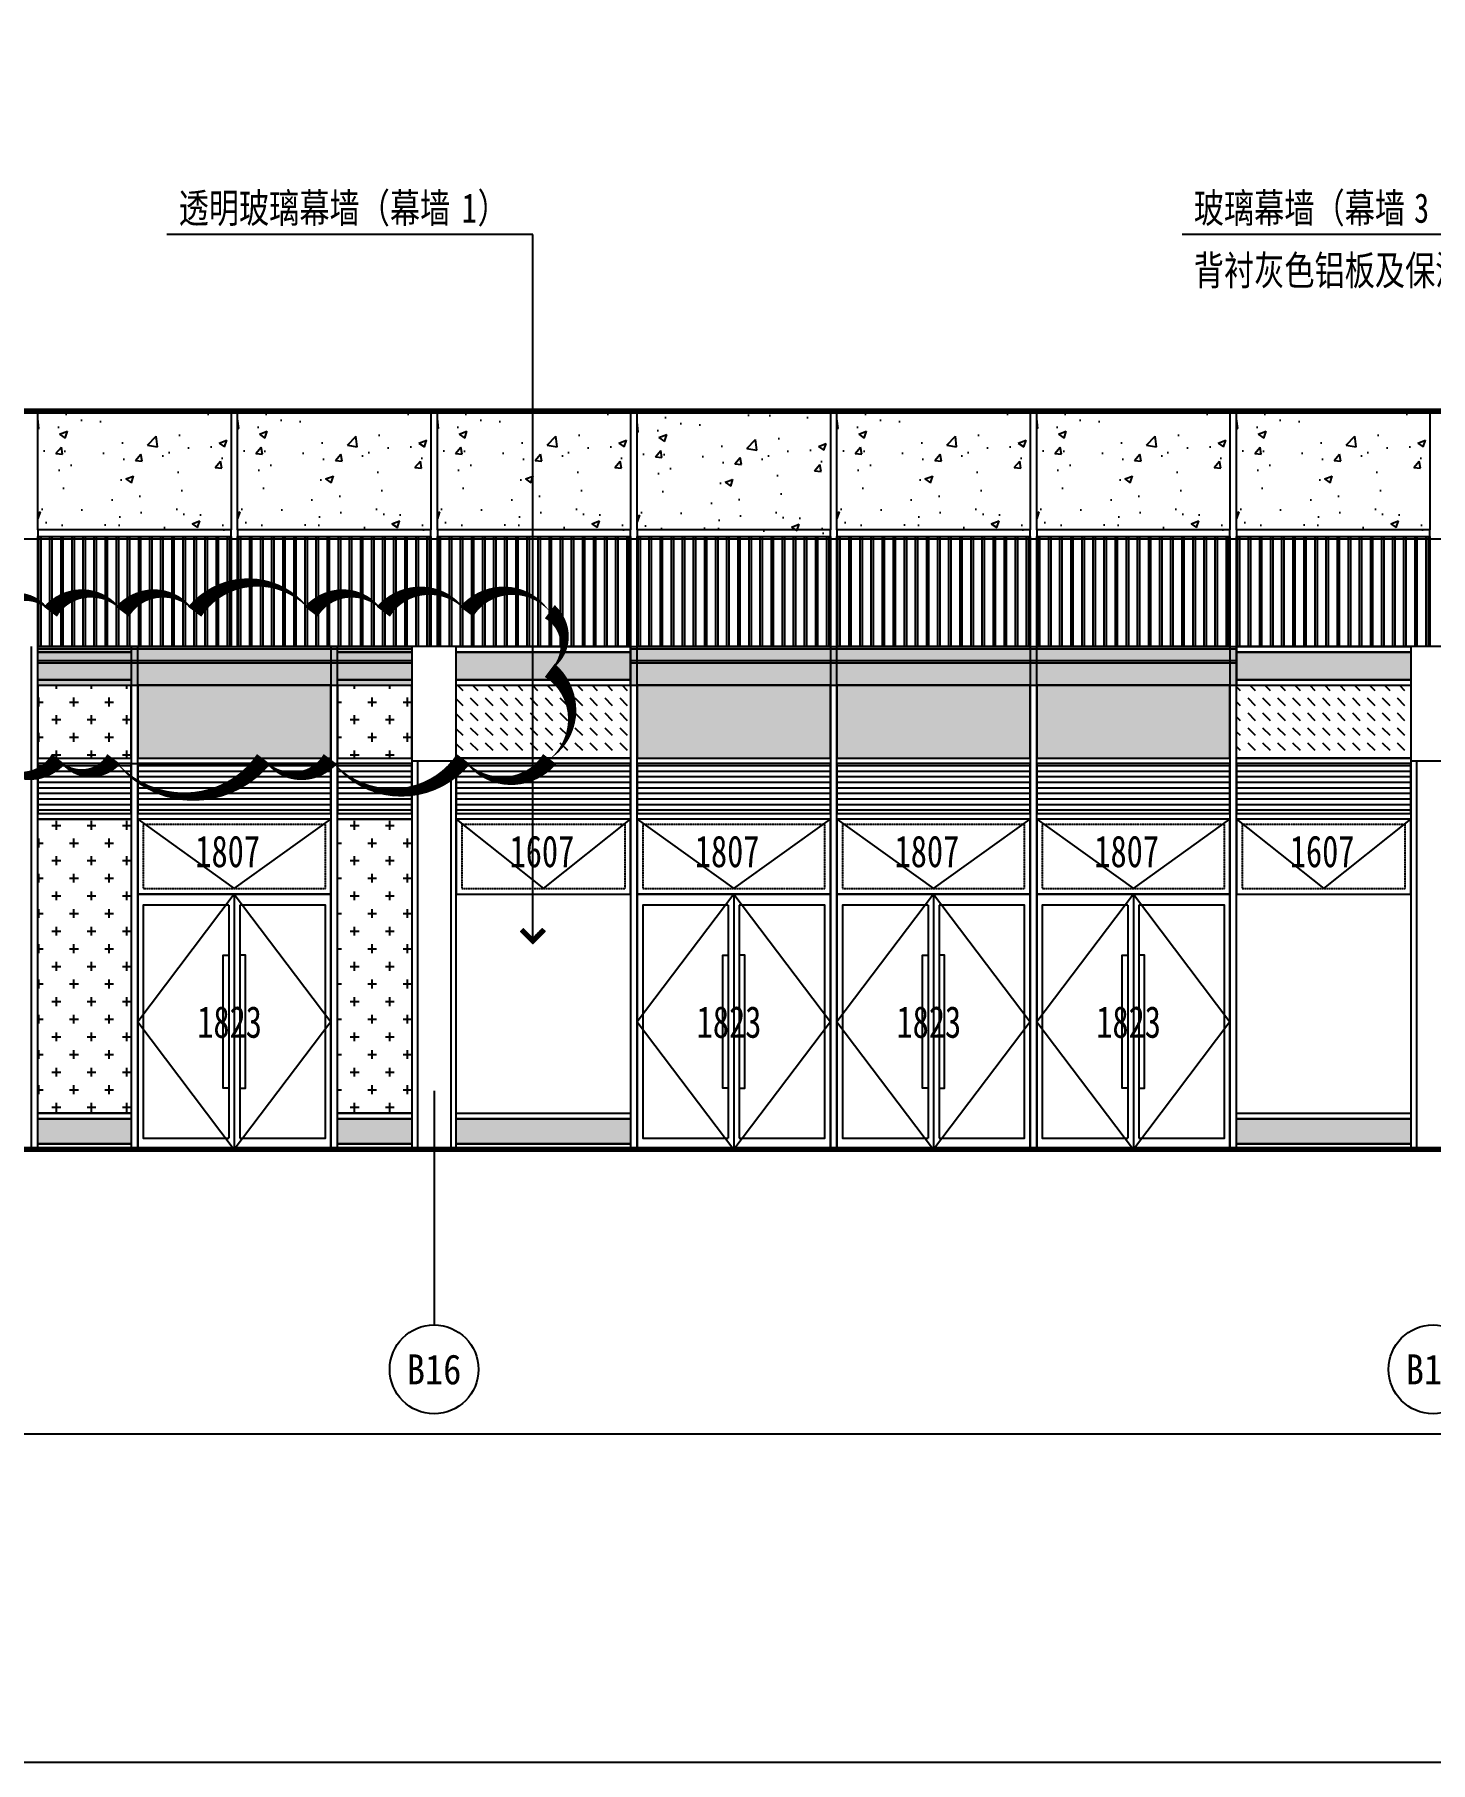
# Model space of a CAD drawing. Extents: x 72637 to 526294, y -245768 to 30884.
# Drawn here: x 381622 to 394198, y -110581 to -95015 of the extents above; entities that cross this region are included whole.
import ezdxf
from ezdxf.enums import TextEntityAlignment as Align

# ---------------------------------------------------------------- set-up
doc = ezdxf.new("R2010")
doc.units = 0
doc.header["$LTSCALE"] = 10
doc.header["$MEASUREMENT"] = 0
doc.linetypes.add('DASH', pattern=[0.35, 0.25, -0.1])
for name, color, linetype in [('$1$05-填充_天正', 26, 'Continuous'), ('01-标注_符号', 200, 'Continuous'), ('01-标注_轴线坐标', 132, 'Continuous'), ('02-TEXT_标注', 130, 'Continuous'), ('02-TEXT_轴号', 7, 'Continuous'), ('05-填充_156', 156, 'Continuous'), ('05-填充_168', 168, 'Continuous'), ('05-填充_18', 18, 'Continuous'), ('A-C_玻璃幕墙', 140, 'Continuous'), ('A-C_窗', 140, 'Continuous'), ('A-C_门', 150, 'Continuous'), ('AXIS_TEXT', 7, 'Continuous'), ('D-铝板', 181, 'Continuous'), ('E-立面轮廓', 241, 'Continuous')]:
    doc.layers.add(name, color=color, linetype=linetype)
doc.layers.add('04-不打印_辅助线', color=165, linetype='Continuous', plot=False)
doc.layers.add('DIM_MODI', color=6, linetype='Continuous', plot=False)
doc.styles.add('_TCH_AXIS', font='STXIHEI.TTF', dxfattribs={"width": 0.75})
doc.styles.add('_TCH_LABEL', font='', dxfattribs={"width": 0.75})
doc.styles.add('COMPLEX', font='COMPLEX')
doc.styles.add('logo-3', font='', dxfattribs={"width": 0.8})
doc.styles.get("Standard").update_dxf_attribs({"font": 'STXIHEI.TTF', "width": 0.75})
doc.styles.get('_TCH_LABEL').set_extended_font_data('SimSun')
doc.styles.get('logo-3').set_extended_font_data('SimSun')
doc.dimstyles.new('副本 ISO-1', dxfattribs={"dimtxt": 2.5, "dimasz": 1.5, "dimexe": 1.25, "dimexo": 0.625, "dimtad": 1, "dimdec": 0, "dimtxsty": 'logo-3', "dimblk": 'ARCHTICK', "dimcen": 2.5, "dimdle": 1, "dimadec": 0, "dimazin": 0, "dimtfac": 1, "dimtdec": 0, "dimtix": 1, "dimtmove": 0, "dimatfit": 3, "dimldrblk": 'AR', "dimfxl": 0, "dimarcsym": 0})

# ---------------------------------------------------------------- blocks, each defined once
blk = doc.blocks.new('jhkuyfuk')
blk.add_lwpolyline([(-200, 0), (200, 0), (200, 4530), (-200, 4530)], close=True)
for points in [[(-200, 3500), (200, 3500)], [(-150, 3500), (-150, 0)], [(150, 3500), (150, 0)]]:
    blk.add_lwpolyline(points)
blk = doc.blocks.new('*U285')
at = {"layer": 'A-C_玻璃幕墙', "rotation": 201.4591234524463}
blk.add_blockref('jhkuyfuk', (-829, 2108), dxfattribs=at)
blk = doc.blocks.new('*U286')
at = {"color": 0, "linetype": 'ByBlock', "lineweight": -2, "transparency": 16777216}
for p in [(-16752, -6585), (-25128, -9878)]:
    blk.add_blockref('*U285', p, dxfattribs=at)
blk = doc.blocks.new('*U291')
at = {"layer": 'A-C_玻璃幕墙'}
blk.add_lwpolyline([(-30, 2265), (-30, -2265), (30, -2265), (30, 2265)], dxfattribs=at)
blk = doc.blocks.new('*U292')
at = {"layer": 'A-C_玻璃幕墙', "color": 0, "linetype": 'ByBlock', "lineweight": -2, "transparency": 16777216}
for p in [(0, 0), (1800, 0), (3600, 0)]:
    blk.add_blockref('*U291', p, dxfattribs=at)
blk = doc.blocks.new('A$C2E0A5E3B')
blk.add_lwpolyline([(-5, 0), (1735, 0), (1735, 675), (-5, 675)], close=True)
for points in [[(-5, 675), (865, 50)], [(865, 50), (1735, 675)]]:
    blk.add_lwpolyline(points)
at = {"linetype": 'DASH'}
blk.add_lwpolyline([(45, 50), (1685, 50), (1685, 625), (45, 625)], close=True, dxfattribs=at)
at = {"layer": '04-不打印_辅助线', "width": 0.75}
blk.add_text('1807', height=285.4, dxfattribs=at).set_placement((514, 242))
blk = doc.blocks.new('*U293')
at = {"layer": 'A-C_窗'}
blk.add_blockref('A$C2E0A5E3B', (-865, -337.5), dxfattribs=at)
blk = doc.blocks.new('*U294')
at = {"layer": 'A-C_窗', "color": 0, "linetype": 'ByBlock', "lineweight": -2, "transparency": 16777216}
blk.add_blockref('*U293', (0, 0), dxfattribs=at)
blk = doc.blocks.new('A$C5BC7050D')
for points in [[(-1735, 0), (5, 0), (5, 2300), (-1735, 2300)], [(-915, 550), (-965, 550), (-965, 1750), (-915, 1750)], [(-815, 550), (-765, 550), (-765, 1750), (-815, 1750)]]:
    blk.add_lwpolyline(points, close=True)
for points in [[(-865, 2300), (-1735, 1150), (-865, 0)], [(-915, 2200), (-1685, 2200), (-1685, 100), (-915, 100)], [(-915, 2200), (-915, 100)], [(-865, 2300), (-865, 0)], [(-865, 2300), (5, 1150), (-865, 0)], [(-815, 2200), (-815, 100)], [(-815, 100), (-45, 100), (-45, 2200), (-815, 2200)]]:
    blk.add_lwpolyline(points)
at = {"layer": '04-不打印_辅助线', "style": '_TCH_AXIS', "width": 0.75}
blk.add_text('1823', height=285.4, dxfattribs=at).set_placement((-1199, 1005))
blk = doc.blocks.new('*U126')
at = {"layer": '05-填充_156'}
h = blk.add_hatch(dxfattribs=at)
h.set_pattern_fill('_USER', color=256, scale=50, pattern_type=0)
h.set_pattern_definition([(0, (940, 50), (0, 50), [])])
h.paths.add_polyline_path([(0, 50), (1740, 50), (1740, 500), (0, 500)])
at = {"layer": '05-填充_168'}
h = blk.add_hatch(color=256, dxfattribs=at)
h.dxf.hatch_style = 1
h.paths.add_polyline_path([(1740, 1205), (0, 1205), (0, 550), (1740, 550)])
for points in [[(0, 1555), (1740, 1555)], [(1740, 1205), (0, 1205)]]:
    blk.add_lwpolyline(points)
for points in [[(0, 550), (1740, 550), (1740, 1205), (0, 1205)], [(1740, 500), (0, 500), (0, 550), (1740, 550)], [(0, 50), (1740, 50), (1740, 500), (0, 500)], [(1740, 0), (0, 0), (0, 50), (1740, 50)]]:
    blk.add_lwpolyline(points, close=True)
blk = doc.blocks.new('*U287')
at = {"layer": 'A-C_玻璃幕墙'}
blk.add_blockref('*U126', (-870, -777), dxfattribs=at)
blk = doc.blocks.new('*U288')
at = {"layer": 'A-C_玻璃幕墙', "color": 0, "linetype": 'ByBlock', "lineweight": -2, "transparency": 16777216}
blk.add_blockref('*U287', (0, 0), dxfattribs=at)
blk = doc.blocks.new('*U264')
at = {"layer": '05-填充_18'}
h = blk.add_hatch(color=256, dxfattribs=at)
h.dxf.hatch_style = 1
h.paths.add_polyline_path([(0, 350), (3370, 350), (3370, 0), (0, 0)])
blk.add_lwpolyline([(0, 350), (3370, 350), (3370, 0), (0, 0)], close=True)
for points in [[(3370, 325), (0, 325)], [(0, 225), (3370, 225)], [(3370, 200), (0, 200)]]:
    blk.add_lwpolyline(points)
blk = doc.blocks.new('*U299')
at = {"layer": 'A-C_玻璃幕墙'}
blk.add_lwpolyline([(-30, 2265), (-30, -2265), (30, -2265), (30, 2265)], dxfattribs=at)
blk = doc.blocks.new('*U300')
at = {"layer": 'A-C_玻璃幕墙', "color": 0, "linetype": 'ByBlock', "lineweight": -2, "transparency": 16777216}
for p in [(0, 0), (1800, 0), (3600, 0), (5400, 0)]:
    blk.add_blockref('*U299', p, dxfattribs=at)
blk = doc.blocks.new('*U148')
at = {"layer": '05-填充_156'}
h = blk.add_hatch(dxfattribs=at)
h.set_pattern_fill('DASH', color=256, scale=100, angle=315)
h.set_pattern_definition([(315, (-155019.49, 99447.835), (134.70384, -3e-14), [95.25, -95.25])])
h.paths.add_polyline_path([(0, 655), (1570, 655), (1570, 0), (0, 0)])
blk.add_lwpolyline([(0, 655), (1570, 655), (1570, 0), (0, 0)], close=True)
blk = doc.blocks.new('*U297')
at = {"layer": 'A-C_玻璃幕墙'}
blk.add_blockref('*U148', (-785, -327), dxfattribs=at)
blk = doc.blocks.new('*U298')
at = {"layer": 'A-C_玻璃幕墙', "color": 0, "linetype": 'ByBlock', "lineweight": -2, "transparency": 16777216}
for p in [(0, 0), (7030, 0)]:
    blk.add_blockref('*U297', p, dxfattribs=at)
blk = doc.blocks.new('jtdyy')
at = {"layer": '05-填充_168'}
h = blk.add_hatch(color=256, dxfattribs=at)
h.dxf.hatch_style = 1
h.paths.add_polyline_path([(1570, 50), (0, 50), (0, 275), (1570, 275)])
for points in [[(1570, 275), (0, 275), (0, 325), (1570, 325)], [(1570, 50), (0, 50), (0, 275), (1570, 275)], [(1570, 0), (0, 0), (0, 50), (1570, 50)]]:
    blk.add_lwpolyline(points, close=True)
blk = doc.blocks.new('jhtdrjytd')
at = {"layer": '05-填充_156'}
h = blk.add_hatch(dxfattribs=at)
h.set_pattern_fill('_USER', color=256, scale=50, pattern_type=0)
h.set_pattern_definition([(0, (770, 50), (0, 50), [])])
h.paths.add_polyline_path([(0, 50), (1570, 50), (1570, 500), (0, 500)])
at = {"layer": '05-填充_168'}
h = blk.add_hatch(color=256, dxfattribs=at)
h.dxf.hatch_style = 1
h.paths.add_polyline_path([(1570, 1255), (0, 1255), (0, 1505), (1570, 1505)])
for points in [[(1570, 1505), (0, 1505), (0, 1555), (1570, 1555)], [(1570, 1255), (0, 1255), (0, 1505), (1570, 1505)], [(1570, 1205), (0, 1205), (0, 1255), (1570, 1255)], [(1570, 500), (0, 500), (0, 550), (1570, 550)], [(0, 50), (1570, 50), (1570, 500), (0, 500)], [(1570, 0), (0, 0), (0, 50), (1570, 50)]]:
    blk.add_lwpolyline(points, close=True)
blk = doc.blocks.new('*U295')
at = {"layer": 'A-C_玻璃幕墙'}
for name, p in [('jhtdrjytd', (-785, 710)), ('jtdyy', (-785, -2265))]:
    blk.add_blockref(name, p, dxfattribs=at)
blk = doc.blocks.new('*U296')
at = {"layer": 'A-C_玻璃幕墙', "color": 0, "linetype": 'ByBlock', "lineweight": -2, "transparency": 16777216}
for p in [(0, 0), (7030, 0)]:
    blk.add_blockref('*U295', p, dxfattribs=at)
blk = doc.blocks.new('*U281')
at = {"layer": 'A-C_玻璃幕墙'}
blk.add_lwpolyline([(-30, 2265), (-30, -2265), (30, -2265), (30, 2265)], dxfattribs=at)
blk = doc.blocks.new('*U282')
at = {"layer": 'A-C_玻璃幕墙', "color": 0, "linetype": 'ByBlock', "lineweight": -2, "transparency": 16777216}
for p in [(0, 0), (1800, 0)]:
    blk.add_blockref('*U281', p, dxfattribs=at)
blk = doc.blocks.new('*U327')
at = {"layer": '05-填充_156'}
h = blk.add_hatch(dxfattribs=at)
h.set_pattern_fill('_USER', color=256, scale=50, pattern_type=0)
h.set_pattern_definition([(0, (40, 50), (0, 50), [])])
h.paths.add_polyline_path([(0, 50), (840, 50), (840, 500), (0, 500)])
at = {"layer": '05-填充_168'}
h = blk.add_hatch(color=256, dxfattribs=at)
h.dxf.hatch_style = 1
h.paths.add_polyline_path([(840, 1255), (0, 1255), (0, 1505), (840, 1505)])
for points in [[(840, 1505), (0, 1505), (0, 1555), (840, 1555)], [(840, 1255), (0, 1255), (0, 1505), (840, 1505)], [(840, 1205), (0, 1205), (0, 1255), (840, 1255)], [(840, 500), (0, 500), (0, 550), (840, 550)], [(0, 50), (840, 50), (840, 500), (0, 500)], [(840, 0), (0, 0), (0, 50), (840, 50)]]:
    blk.add_lwpolyline(points, close=True)
blk = doc.blocks.new('*U192')
at = {"layer": '05-填充_156'}
h = blk.add_hatch(dxfattribs=at)
h.set_pattern_fill('_USER', color=256, scale=50, pattern_type=0)
h.set_pattern_definition([(0, (-130, 50), (0, 50), [])])
h.paths.add_polyline_path([(0, 50), (670, 50), (670, 500), (0, 500)])
at = {"layer": '05-填充_168'}
h = blk.add_hatch(color=256, dxfattribs=at)
h.dxf.hatch_style = 1
h.paths.add_polyline_path([(670, 1255), (0, 1255), (0, 1505), (670, 1505)])
for points in [[(670, 1505), (0, 1505), (0, 1555), (670, 1555)], [(670, 1255), (0, 1255), (0, 1505), (670, 1505)], [(670, 1205), (0, 1205), (0, 1255), (670, 1255)], [(670, 500), (0, 500), (0, 550), (670, 550)], [(0, 50), (670, 50), (670, 500), (0, 500)], [(670, 0), (0, 0), (0, 50), (670, 50)]]:
    blk.add_lwpolyline(points, close=True)
blk = doc.blocks.new('*U328')
at = {"layer": '05-填充_168'}
h = blk.add_hatch(color=256, dxfattribs=at)
h.dxf.hatch_style = 1
h.paths.add_polyline_path([(840, 50), (0, 50), (0, 275), (840, 275)])
for points in [[(840, 275), (0, 275), (0, 325), (840, 325)], [(840, 50), (0, 50), (0, 275), (840, 275)], [(840, 0), (0, 0), (0, 50), (840, 50)]]:
    blk.add_lwpolyline(points, close=True)
blk = doc.blocks.new('*U191')
at = {"layer": '05-填充_168'}
h = blk.add_hatch(color=256, dxfattribs=at)
h.dxf.hatch_style = 1
h.paths.add_polyline_path([(670, 50), (0, 50), (0, 275), (670, 275)])
for points in [[(670, 275), (0, 275), (0, 325), (670, 325)], [(670, 50), (0, 50), (0, 275), (670, 275)], [(670, 0), (0, 0), (0, 50), (670, 50)]]:
    blk.add_lwpolyline(points, close=True)
blk = doc.blocks.new('*U332')
at = {"layer": 'A-C_窗'}
blk.add_blockref('A$C2E0A5E3B', (-865, -337.5), dxfattribs=at)
blk = doc.blocks.new('*U331')
at = {"layer": 'A-C_窗', "color": 0, "linetype": 'ByBlock', "lineweight": -2, "transparency": 16777216}
blk.add_blockref('*U332', (0, 0), dxfattribs=at)
blk = doc.blocks.new('*U329')
at = {"layer": 'A-C_窗'}
blk.add_blockref('*U331', (0, 0), dxfattribs=at)
blk = doc.blocks.new('*U330')
at = {"layer": 'A-C_玻璃幕墙', "color": 0, "linetype": 'ByBlock', "lineweight": -2, "transparency": 16777216}
for p in [(0, 0), (1800, 0), (3600, 0)]:
    blk.add_blockref('*U329', p, dxfattribs=at)
blk = doc.blocks.new('*U334')
at = {"layer": '05-填充_156'}
h = blk.add_hatch(dxfattribs=at)
h.set_pattern_fill('CROSS', color=136, scale=100)
h.set_pattern_definition([(0, (-155749.49, 102647.84), (158.75, 158.75), [79.375, -238.125]), (90, (-155709.8, 102608.15), (-158.75, 158.75), [79.375, -238.125])])
h.paths.add_polyline_path([(0, 3200), (840, 3200), (840, 3855), (0, 3855)])
h.paths.add_polyline_path([(0, 2650), (840, 2650), (840, 0), (0, 0)])
for points in [[(0, 3200), (840, 3200), (840, 3855), (0, 3855)], [(0, 2650), (840, 2650), (840, 0), (0, 0)]]:
    blk.add_lwpolyline(points, close=True)
blk = doc.blocks.new('*U333')
at = {"layer": '05-填充_156'}
h = blk.add_hatch(dxfattribs=at)
h.set_pattern_fill('CROSS', color=136, scale=100)
h.set_pattern_definition([(0, (-155919.49, 102647.84), (158.75, 158.75), [79.375, -238.125]), (90, (-155879.8, 102608.15), (-158.75, 158.75), [79.375, -238.125])])
h.paths.add_polyline_path([(0, 3200), (670, 3200), (670, 3855), (0, 3855)])
h.paths.add_polyline_path([(0, 2650), (670, 2650), (670, 0), (0, 0)])
for points in [[(0, 3200), (670, 3200), (670, 3855), (0, 3855)], [(0, 2650), (670, 2650), (670, 0), (0, 0)]]:
    blk.add_lwpolyline(points, close=True)
blk = doc.blocks.new('djaslkdjlaskjd')
blk.add_lwpolyline([(-5, 0), (1565, 0), (1565, 675), (-5, 675)], close=True)
for points in [[(-5, 675), (780, 50)], [(780, 50), (1565, 675)]]:
    blk.add_lwpolyline(points)
at = {"linetype": 'DASH'}
blk.add_lwpolyline([(45, 50), (1515, 50), (1515, 625), (45, 625)], close=True, dxfattribs=at)
at = {"layer": '04-不打印_辅助线', "width": 0.75}
blk.add_text('1607', height=285.4, dxfattribs=at).set_placement((475, 242))
blk = doc.blocks.new('*U2215')
at = {"layer": 'A-C_窗'}
blk.add_blockref('djaslkdjlaskjd', (-780, -337.5), dxfattribs=at)
blk = doc.blocks.new('*U2216')
at = {"layer": 'DIM_MODI', "color": 0, "linetype": 'ByBlock', "lineweight": -2, "transparency": 16777216}
for p in [(0, 0), (7030, 0)]:
    blk.add_blockref('*U2215', p, dxfattribs=at)
blk = doc.blocks.new('_ArchTick')
at = {"color": 0, "linetype": 'ByBlock', "const_width": 0.4}
blk.add_lwpolyline([(-0.5, -0.5), (0.5, 0.5)], dxfattribs=at)
blk = doc.blocks.new('*X11')
at = {"color": 0}
for p, q in [((-1012.3116, 1692.7221), (-1012.3116, 1692.7226)), ((-1012.3115, 1692.7227), (-1012.2838, 1692.7227)), ((-1012.3111, 1692.7217), (-1012.2828, 1692.7217)), ((-1012.3106, 1692.7211), (-1012.3106, 1692.7236)), ((-1012.3105, 1692.7237), (-1012.2848, 1692.7237)), ((-1012.3101, 1692.7207), (-1012.2818, 1692.7207)), ((-1012.3096, 1692.7201), (-1012.3096, 1692.7246)), ((-1012.3095, 1692.7247), (-1012.2858, 1692.7247)), ((-1012.3091, 1692.7197), (-1012.2808, 1692.7197)), ((-1012.3086, 1692.7191), (-1012.3086, 1692.7256)), ((-1012.3085, 1692.7257), (-1012.2868, 1692.7257)), ((-1012.3081, 1692.7187), (-1012.2798, 1692.7187)), ((-1012.3076, 1692.7181), (-1012.3076, 1692.7266)), ((-1012.3075, 1692.7267), (-1012.2878, 1692.7267)), ((-1012.3071, 1692.7177), (-1012.2788, 1692.7177)), ((-1012.3066, 1692.7171), (-1012.3066, 1692.7276)), ((-1012.3065, 1692.7277), (-1012.2888, 1692.7277)), ((-1012.3061, 1692.7167), (-1012.2778, 1692.7167)), ((-1012.3056, 1692.7161), (-1012.3056, 1692.7286)), ((-1012.3055, 1692.7287), (-1012.2898, 1692.7287)), ((-1012.3051, 1692.7157), (-1012.2768, 1692.7157)), ((-1012.3046, 1692.7151), (-1012.3046, 1692.7296)), ((-1012.3045, 1692.7297), (-1012.2908, 1692.7297)), ((-1012.3041, 1692.7147), (-1012.2758, 1692.7147)), ((-1012.3036, 1692.7141), (-1012.3036, 1692.7306)), ((-1012.3035, 1692.7307), (-1012.2918, 1692.7307)), ((-1012.3031, 1692.7137), (-1012.2748, 1692.7137)), ((-1012.3026, 1692.7131), (-1012.3026, 1692.7316)), ((-1012.3025, 1692.7317), (-1012.2928, 1692.7317)), ((-1012.3021, 1692.7127), (-1012.2738, 1692.7127)), ((-1012.3016, 1692.7121), (-1012.3016, 1692.7326)), ((-1012.3015, 1692.7327), (-1012.2938, 1692.7327)), ((-1012.3011, 1692.7117), (-1012.2728, 1692.7117)), ((-1012.3006, 1692.7111), (-1012.3006, 1692.7336)), ((-1012.3005, 1692.7337), (-1012.2948, 1692.7337)), ((-1012.3001, 1692.7107), (-1012.2718, 1692.7107)), ((-1012.2996, 1692.7101), (-1012.2996, 1692.7346)), ((-1012.2995, 1692.7347), (-1012.2958, 1692.7347)), ((-1012.2991, 1692.7097), (-1012.2708, 1692.7097)), ((-1012.2986, 1692.7091), (-1012.2986, 1692.7356)), ((-1012.2985, 1692.7357), (-1012.2968, 1692.7357)), ((-1012.2981, 1692.7087), (-1012.2698, 1692.7087)), ((-1012.2976, 1692.7081), (-1012.2976, 1692.7364)), ((-1012.2971, 1692.7077), (-1012.2688, 1692.7077)), ((-1012.2966, 1692.7071), (-1012.2966, 1692.7354)), ((-1012.2961, 1692.7067), (-1012.2678, 1692.7067)), ((-1012.2956, 1692.7061), (-1012.2956, 1692.7344)), ((-1012.2951, 1692.7057), (-1012.2668, 1692.7057)), ((-1012.2946, 1692.7051), (-1012.2946, 1692.7334)), ((-1012.2941, 1692.7047), (-1012.2658, 1692.7047)), ((-1012.2936, 1692.7041), (-1012.2936, 1692.7324)), ((-1012.2931, 1692.7037), (-1012.2648, 1692.7037)), ((-1012.2926, 1692.7031), (-1012.2926, 1692.7314)), ((-1012.2921, 1692.7027), (-1012.2638, 1692.7027)), ((-1012.2916, 1692.7021), (-1012.2916, 1692.7304)), ((-1012.2911, 1692.7017), (-1012.2628, 1692.7017)), ((-1012.2906, 1692.7011), (-1012.2906, 1692.7294)), ((-1012.2896, 1692.7001), (-1012.2896, 1692.7284)), ((-1012.2886, 1692.6991), (-1012.2886, 1692.7274)), ((-1012.2876, 1692.6981), (-1012.2876, 1692.7264)), ((-1012.2866, 1692.6971), (-1012.2866, 1692.7254)), ((-1012.2856, 1692.6961), (-1012.2856, 1692.7244)), ((-1012.2846, 1692.6951), (-1012.2846, 1692.7234)), ((-1012.2836, 1692.6941), (-1012.2836, 1692.7224)), ((-1012.2826, 1692.6931), (-1012.2826, 1692.7214)), ((-1012.2816, 1692.6921), (-1012.2816, 1692.7204)), ((-1012.2806, 1692.6911), (-1012.2806, 1692.7194)), ((-1012.2796, 1692.6901), (-1012.2796, 1692.7184)), ((-1012.2786, 1692.6891), (-1012.2786, 1692.7174)), ((-1012.2776, 1692.6881), (-1012.2776, 1692.7164)), ((-1012.2766, 1692.6871), (-1012.2766, 1692.7154)), ((-1012.2756, 1692.6861), (-1012.2756, 1692.7144)), ((-1012.2746, 1692.6851), (-1012.2746, 1692.7134)), ((-1012.2736, 1692.6841), (-1012.2736, 1692.7124)), ((-1012.2726, 1692.6831), (-1012.2726, 1692.7114)), ((-1012.2716, 1692.6821), (-1012.2716, 1692.7104)), ((-1012.2706, 1692.6811), (-1012.2706, 1692.7094)), ((-1012.2696, 1692.6801), (-1012.2696, 1692.7084)), ((-1012.2686, 1692.6791), (-1012.2686, 1692.7074)), ((-1012.2676, 1692.6781), (-1012.2676, 1692.7064)), ((-1012.2666, 1692.6771), (-1012.2666, 1692.7054)), ((-1012.2656, 1692.6761), (-1012.2656, 1692.7044)), ((-1012.2646, 1692.6751), (-1012.2646, 1692.7034)), ((-1012.2636, 1692.6741), (-1012.2636, 1692.7024)), ((-1012.2626, 1692.6731), (-1012.2626, 1692.7014)), ((-1012.3116, 1692.6177), (-1012.2833, 1692.6177)), ((-1012.3116, 1692.6172), (-1012.3116, 1692.6177)), ((-1012.3111, 1692.6167), (-1012.2843, 1692.6167)), ((-1012.3106, 1692.6187), (-1012.2823, 1692.6187)), ((-1012.3106, 1692.6162), (-1012.3106, 1692.6187)), ((-1012.3101, 1692.6157), (-1012.2853, 1692.6157)), ((-1012.3096, 1692.6197), (-1012.2813, 1692.6197)), ((-1012.3096, 1692.6152), (-1012.3096, 1692.6197)), ((-1012.3091, 1692.6147), (-1012.2863, 1692.6147)), ((-1012.3086, 1692.6207), (-1012.2803, 1692.6207)), ((-1012.3086, 1692.6142), (-1012.3086, 1692.6207)), ((-1012.3081, 1692.6137), (-1012.2873, 1692.6137)), ((-1012.3076, 1692.6217), (-1012.2793, 1692.6217)), ((-1012.3076, 1692.6132), (-1012.3076, 1692.6217)), ((-1012.3071, 1692.6127), (-1012.2883, 1692.6127)), ((-1012.3066, 1692.6227), (-1012.2783, 1692.6227)), ((-1012.3066, 1692.6122), (-1012.3066, 1692.6227)), ((-1012.3061, 1692.6117), (-1012.2893, 1692.6117)), ((-1012.3056, 1692.6237), (-1012.2773, 1692.6237)), ((-1012.3056, 1692.6112), (-1012.3056, 1692.6237)), ((-1012.3051, 1692.6107), (-1012.2903, 1692.6107)), ((-1012.3046, 1692.6247), (-1012.2763, 1692.6247)), ((-1012.3046, 1692.6102), (-1012.3046, 1692.6247)), ((-1012.3041, 1692.6097), (-1012.2913, 1692.6097)), ((-1012.3036, 1692.6257), (-1012.2753, 1692.6257)), ((-1012.3036, 1692.6092), (-1012.3036, 1692.6257)), ((-1012.3031, 1692.6087), (-1012.2923, 1692.6087)), ((-1012.3026, 1692.6267), (-1012.2743, 1692.6267)), ((-1012.3026, 1692.6082), (-1012.3026, 1692.6267)), ((-1012.3021, 1692.6077), (-1012.2933, 1692.6077)), ((-1012.3016, 1692.6277), (-1012.2733, 1692.6277)), ((-1012.3016, 1692.6072), (-1012.3016, 1692.6277)), ((-1012.3011, 1692.6067), (-1012.2943, 1692.6067)), ((-1012.3006, 1692.6287), (-1012.2723, 1692.6287)), ((-1012.3006, 1692.6062), (-1012.3006, 1692.6287)), ((-1012.3001, 1692.6057), (-1012.2953, 1692.6057)), ((-1012.2996, 1692.6297), (-1012.2713, 1692.6297)), ((-1012.2996, 1692.6052), (-1012.2996, 1692.6297)), ((-1012.2986, 1692.6307), (-1012.2703, 1692.6307)), ((-1012.2986, 1692.6042), (-1012.2986, 1692.6307)), ((-1012.2976, 1692.6317), (-1012.2693, 1692.6317)), ((-1012.2976, 1692.6034), (-1012.2976, 1692.6317)), ((-1012.2966, 1692.6327), (-1012.2683, 1692.6327)), ((-1012.2966, 1692.6044), (-1012.2966, 1692.6327)), ((-1012.2956, 1692.6337), (-1012.2673, 1692.6337)), ((-1012.2956, 1692.6054), (-1012.2956, 1692.6337)), ((-1012.2946, 1692.6347), (-1012.2663, 1692.6347)), ((-1012.2946, 1692.6064), (-1012.2946, 1692.6347)), ((-1012.2936, 1692.6357), (-1012.2653, 1692.6357)), ((-1012.2936, 1692.6074), (-1012.2936, 1692.6357)), ((-1012.2926, 1692.6367), (-1012.2643, 1692.6367)), ((-1012.2926, 1692.6084), (-1012.2926, 1692.6367)), ((-1012.2916, 1692.6377), (-1012.2633, 1692.6377)), ((-1012.2916, 1692.6094), (-1012.2916, 1692.6377)), ((-1012.2906, 1692.6387), (-1012.2623, 1692.6387)), ((-1012.2906, 1692.6104), (-1012.2906, 1692.6387)), ((-1012.2901, 1692.7007), (-1012.2618, 1692.7007)), ((-1012.2896, 1692.6397), (-1012.2613, 1692.6397)), ((-1012.2896, 1692.6114), (-1012.2896, 1692.6397)), ((-1012.2891, 1692.6997), (-1012.2608, 1692.6997)), ((-1012.2886, 1692.6407), (-1012.2603, 1692.6407)), ((-1012.2886, 1692.6124), (-1012.2886, 1692.6407)), ((-1012.2881, 1692.6987), (-1012.2598, 1692.6987)), ((-1012.2876, 1692.6417), (-1012.2593, 1692.6417)), ((-1012.2876, 1692.6134), (-1012.2876, 1692.6417)), ((-1012.2871, 1692.6977), (-1012.2588, 1692.6977)), ((-1012.2866, 1692.6427), (-1012.2583, 1692.6427)), ((-1012.2866, 1692.6144), (-1012.2866, 1692.6427)), ((-1012.2861, 1692.6967), (-1012.2578, 1692.6967)), ((-1012.2856, 1692.6437), (-1012.2573, 1692.6437)), ((-1012.2856, 1692.6154), (-1012.2856, 1692.6437)), ((-1012.2851, 1692.6957), (-1012.2568, 1692.6957)), ((-1012.2846, 1692.6447), (-1012.2563, 1692.6447)), ((-1012.2846, 1692.6164), (-1012.2846, 1692.6447)), ((-1012.2841, 1692.6947), (-1012.2558, 1692.6947)), ((-1012.2836, 1692.6457), (-1012.2553, 1692.6457)), ((-1012.2836, 1692.6174), (-1012.2836, 1692.6457)), ((-1012.2831, 1692.6937), (-1012.2548, 1692.6937)), ((-1012.2826, 1692.6467), (-1012.2543, 1692.6467)), ((-1012.2826, 1692.6184), (-1012.2826, 1692.6467)), ((-1012.2821, 1692.6927), (-1012.2538, 1692.6927)), ((-1012.2816, 1692.6477), (-1012.2533, 1692.6477)), ((-1012.2816, 1692.6194), (-1012.2816, 1692.6477)), ((-1012.2811, 1692.6917), (-1012.2528, 1692.6917)), ((-1012.2806, 1692.6487), (-1012.2523, 1692.6487)), ((-1012.2806, 1692.6204), (-1012.2806, 1692.6487)), ((-1012.2801, 1692.6907), (-1012.2518, 1692.6907)), ((-1012.2796, 1692.6497), (-1012.2513, 1692.6497)), ((-1012.2796, 1692.6214), (-1012.2796, 1692.6497)), ((-1012.2791, 1692.6897), (-1012.2508, 1692.6897)), ((-1012.2786, 1692.6507), (-1012.2503, 1692.6507)), ((-1012.2786, 1692.6224), (-1012.2786, 1692.6507)), ((-1012.2781, 1692.6887), (-1012.2498, 1692.6887)), ((-1012.2776, 1692.6517), (-1012.2493, 1692.6517)), ((-1012.2776, 1692.6234), (-1012.2776, 1692.6517)), ((-1012.2771, 1692.6877), (-1012.2488, 1692.6877)), ((-1012.2766, 1692.6527), (-1012.2483, 1692.6527)), ((-1012.2766, 1692.6244), (-1012.2766, 1692.6527)), ((-1012.2761, 1692.6867), (-1012.2478, 1692.6867)), ((-1012.2756, 1692.6537), (-1012.2473, 1692.6537)), ((-1012.2756, 1692.6254), (-1012.2756, 1692.6537)), ((-1012.2751, 1692.6857), (-1012.2468, 1692.6857)), ((-1012.2746, 1692.6547), (-1012.2463, 1692.6547)), ((-1012.2746, 1692.6264), (-1012.2746, 1692.6547)), ((-1012.2741, 1692.6847), (-1012.2458, 1692.6847)), ((-1012.2736, 1692.6557), (-1012.2453, 1692.6557)), ((-1012.2736, 1692.6274), (-1012.2736, 1692.6557)), ((-1012.2731, 1692.6837), (-1012.2448, 1692.6837)), ((-1012.2726, 1692.6567), (-1012.2443, 1692.6567)), ((-1012.2726, 1692.6284), (-1012.2726, 1692.6567)), ((-1012.2721, 1692.6827), (-1012.2438, 1692.6827)), ((-1012.2716, 1692.6577), (-1012.2433, 1692.6577)), ((-1012.2716, 1692.6294), (-1012.2716, 1692.6577)), ((-1012.2711, 1692.6817), (-1012.2428, 1692.6817)), ((-1012.2706, 1692.6587), (-1012.2423, 1692.6587)), ((-1012.2706, 1692.6304), (-1012.2706, 1692.6587)), ((-1012.2701, 1692.6807), (-1012.2418, 1692.6807)), ((-1012.2696, 1692.6597), (-1012.2413, 1692.6597)), ((-1012.2696, 1692.6314), (-1012.2696, 1692.6597)), ((-1012.2691, 1692.6797), (-1012.2408, 1692.6797)), ((-1012.2686, 1692.6607), (-1012.2403, 1692.6607)), ((-1012.2686, 1692.6324), (-1012.2686, 1692.6607)), ((-1012.2681, 1692.6787), (-1012.2398, 1692.6787)), ((-1012.2676, 1692.6617), (-1012.2393, 1692.6617)), ((-1012.2676, 1692.6334), (-1012.2676, 1692.6617)), ((-1012.2671, 1692.6777), (-1012.2388, 1692.6777)), ((-1012.2666, 1692.6627), (-1012.2383, 1692.6627)), ((-1012.2666, 1692.6344), (-1012.2666, 1692.6627)), ((-1012.2661, 1692.6767), (-1012.2378, 1692.6767)), ((-1012.2656, 1692.6637), (-1012.2373, 1692.6637)), ((-1012.2656, 1692.6354), (-1012.2656, 1692.6637)), ((-1012.2651, 1692.6757), (-1012.2368, 1692.6757)), ((-1012.2646, 1692.6647), (-1012.2363, 1692.6647)), ((-1012.2646, 1692.6364), (-1012.2646, 1692.6647)), ((-1012.2641, 1692.6747), (-1012.2358, 1692.6747)), ((-1012.2636, 1692.6657), (-1012.2353, 1692.6657)), ((-1012.2636, 1692.6374), (-1012.2636, 1692.6657)), ((-1012.2631, 1692.6737), (-1012.2348, 1692.6737)), ((-1012.2626, 1692.6667), (-1012.2343, 1692.6667)), ((-1012.2626, 1692.6384), (-1012.2626, 1692.6667)), ((-1012.2621, 1692.6727), (-1012.2338, 1692.6727)), ((-1012.2616, 1692.6721), (-1012.2616, 1692.7004)), ((-1012.2616, 1692.6677), (-1012.2333, 1692.6677)), ((-1012.2616, 1692.6394), (-1012.2616, 1692.6677)), ((-1012.2611, 1692.6717), (-1012.2328, 1692.6717)), ((-1012.2606, 1692.6711), (-1012.2606, 1692.6994)), ((-1012.2606, 1692.6687), (-1012.2323, 1692.6687)), ((-1012.2606, 1692.6404), (-1012.2606, 1692.6687)), ((-1012.2601, 1692.6707), (-1012.2318, 1692.6707)), ((-1012.2596, 1692.6701), (-1012.2596, 1692.6984)), ((-1012.2596, 1692.6697), (-1012.2313, 1692.6697)), ((-1012.2596, 1692.6414), (-1012.2596, 1692.6697)), ((-1012.2586, 1692.6424), (-1012.2586, 1692.6974)), ((-1012.2576, 1692.6434), (-1012.2576, 1692.6964)), ((-1012.2566, 1692.6444), (-1012.2566, 1692.6954)), ((-1012.2556, 1692.6454), (-1012.2556, 1692.6944)), ((-1012.2546, 1692.6464), (-1012.2546, 1692.6934)), ((-1012.2536, 1692.6474), (-1012.2536, 1692.6924)), ((-1012.2526, 1692.6484), (-1012.2526, 1692.6914)), ((-1012.2516, 1692.6494), (-1012.2516, 1692.6904)), ((-1012.2506, 1692.6504), (-1012.2506, 1692.6894)), ((-1012.2496, 1692.6514), (-1012.2496, 1692.6884)), ((-1012.2486, 1692.6524), (-1012.2486, 1692.6874)), ((-1012.2476, 1692.6534), (-1012.2476, 1692.6864)), ((-1012.2466, 1692.6544), (-1012.2466, 1692.6854)), ((-1012.2456, 1692.6554), (-1012.2456, 1692.6844)), ((-1012.2446, 1692.6564), (-1012.2446, 1692.6834)), ((-1012.2436, 1692.6574), (-1012.2436, 1692.6824)), ((-1012.2426, 1692.6584), (-1012.2426, 1692.6814)), ((-1012.2416, 1692.6594), (-1012.2416, 1692.6804)), ((-1012.2406, 1692.6604), (-1012.2406, 1692.6794)), ((-1012.2396, 1692.6614), (-1012.2396, 1692.6784)), ((-1012.2386, 1692.6624), (-1012.2386, 1692.6774)), ((-1012.2376, 1692.6634), (-1012.2376, 1692.6764)), ((-1012.2366, 1692.6644), (-1012.2366, 1692.6754)), ((-1012.2356, 1692.6654), (-1012.2356, 1692.6744)), ((-1012.2346, 1692.6664), (-1012.2346, 1692.6734)), ((-1012.2336, 1692.6674), (-1012.2336, 1692.6724)), ((-1012.2326, 1692.6684), (-1012.2326, 1692.6714)), ((-1012.2316, 1692.6694), (-1012.2316, 1692.6704)), ((-1012.2991, 1692.6047), (-1012.2963, 1692.6047)), ((-1012.2981, 1692.6037), (-1012.2973, 1692.6037))]:
    blk.add_line(p, q, dxfattribs=at)
blk = doc.blocks.new('A-ARROW')
blk.add_lwpolyline([(0.0808, 0.0525), (0.0666, 0.0666), (0, 0), (0.0666, -0.0666), (0.0808, -0.0525), (0.0283, 0)], close=True)
at = {"rotation": 180}
blk.add_blockref('*X11', (-1012.2311, 1692.6699), dxfattribs=at)
blk = doc.blocks.new('AR')
at = {"xscale": -21.59999999986031, "yscale": 21.59999999999127, "zscale": 21.6, "rotation": 359.9999997162888}
blk.add_blockref('A-ARROW', (0, 0), dxfattribs=at)
blk = doc.blocks.new('*U88')
at = {"layer": '05-填充_18'}
h = blk.add_hatch(color=256, dxfattribs=at)
h.dxf.hatch_style = 1
h.paths.add_polyline_path([(0, 350), (5460, 350), (5460, 0), (0, 0)])
blk.add_lwpolyline([(0, 350), (5460, 350), (5460, 0), (0, 0)], close=True)
for points in [[(5460, 325), (0, 325)], [(0, 225), (5460, 225)], [(5460, 200), (0, 200)]]:
    blk.add_lwpolyline(points)
blk = doc.blocks.new('*U2234')
at = {"layer": 'A-C_玻璃幕墙'}
blk.add_blockref('*U126', (-870, -777), dxfattribs=at)
blk = doc.blocks.new('*U2235')
at = {"layer": 'A-C_玻璃幕墙', "color": 0, "linetype": 'ByBlock', "lineweight": -2, "transparency": 16777216}
for p in [(0, 0), (1800, 0), (3600, 0)]:
    blk.add_blockref('*U2234', p, dxfattribs=at)
blk = doc.blocks.new('*U2248')
at = {"layer": 'A-C_门'}
blk.add_blockref('A$C5BC7050D', (865, -1150), dxfattribs=at)
blk = doc.blocks.new('*U2249')
at = {"layer": 'DIM_MODI', "color": 0, "linetype": 'ByBlock', "lineweight": -2, "transparency": 16777216}
for p in [(0, 0), (1800, 0), (3600, 0)]:
    blk.add_blockref('*U2248', p, dxfattribs=at)
blk = doc.blocks.new('*U234')
at = {"layer": '05-填充_156'}
h = blk.add_hatch(dxfattribs=at)
h.set_pattern_fill('_USER', color=256, scale=100, angle=90, pattern_type=0)
h.set_pattern_definition([(90, (60, 940), (-100, 6e-15), [])])
h.paths.add_polyline_path([(0, 990), (1740, 990), (1740, 0), (0, 0)])
h = blk.add_hatch(dxfattribs=at)
h.set_pattern_fill('_USER', color=256, scale=100, angle=90, pattern_type=0)
h.set_pattern_definition([(90, (80, 940), (-100, 6e-15), [])])
h.paths.add_polyline_path([(0, 990), (1740, 990), (1740, 0), (0, 0)])
for points in [[(1740, 1050), (0, 1050), (0, 2120), (1740, 2120)], [(0, 990), (1740, 990), (1740, 1050), (0, 1050)], [(0, 990), (1740, 990), (1740, 0), (0, 0)]]:
    blk.add_lwpolyline(points, close=True)
blk = doc.blocks.new('_AXISO')
blk.add_circle((0, 0), 0.5)
at = {"layer": 'AXIS_TEXT', "style": 'COMPLEX', "width": 1.041667}
blk.add_attdef('A', text='', height=0.56, dxfattribs=at).set_placement((-0.25, -0.28), (0.25, -0.28), align=Align.FIT)

msp = doc.modelspace()

# ---------------------------------------------------------------- hatches: boundary and pattern name
at = {"layer": '$1$05-填充_天正'}
h = msp.add_hatch(dxfattribs=at)
h.set_pattern_fill('混凝土', color=256, scale=100)
h.set_pattern_definition([(50, (563108.9, 16337.55), (717.2602, -62.7521), [75, -825]), (355, (563108.9, 16337.55), (-138.7513, 752.1921), [60, -660]), (100.4514, (563168.7, 16332.3), (578.5094, 689.4395), [63.7402, -701.142]), (46.1842, (563108.9, 16537.55), (1067.241, -165.519), [112.5, -1237.5]), (96.6356, (563197.8, 16523.8), (934.6627, 974.118), [95.6103, -1051.713]), (351.1842, (563108.9, 16537.6), (934.662, 974.1186), [90, -990]), (21, (563208.9, 16487.55), (596.907, -402.6189), [75, -825]), (326, (563208.9, 16487.55), (243.3153, 725.15), [60, -660]), (71.4514, (563258.65, 16454), (840.2226, 322.5305), [63.7402, -701.142]), (37.5, (563108.9, 16337.55), (12.15986, 332.89385), [0, -652, 0, -670, 0, -662.5]), (7.5, (563108.9, 16337.55), (263.06954, 394.4117), [0, -382, 0, -637, 0, -252.5]), (327.5, (562885.9, 16337.55), (533.82244, -22.55487), [0, -250, 0, -780, 0, -1035]), (317.5, (562785.9, 16337.55), (583.1862, 100.105), [0, -325, 0, -518, 0, -735])])
h.paths.add_polyline_path([(381651.5, -98408), (383391.5, -98408), (383391.5, -99478), (381651.5, -99478)])
h = msp.add_hatch(dxfattribs=at)
h.set_pattern_fill('混凝土', color=256, scale=100)
h.set_pattern_definition([(50, (564908.9, 16337.55), (717.2602, -62.7521), [75, -825]), (355, (564908.9, 16337.55), (-138.7513, 752.1921), [60, -660]), (100.4514, (564968.7, 16332.3), (578.5094, 689.4395), [63.7402, -701.142]), (46.1842, (564908.9, 16537.55), (1067.241, -165.519), [112.5, -1237.5]), (96.6356, (564997.8, 16523.8), (934.6627, 974.118), [95.6103, -1051.713]), (351.1842, (564908.9, 16537.6), (934.662, 974.1186), [90, -990]), (21, (565008.9, 16487.55), (596.907, -402.6189), [75, -825]), (326, (565008.9, 16487.55), (243.3153, 725.15), [60, -660]), (71.4514, (565058.65, 16454), (840.2226, 322.5305), [63.7402, -701.142]), (37.5, (564908.9, 16337.55), (12.15986, 332.89385), [0, -652, 0, -670, 0, -662.5]), (7.5, (564908.9, 16337.55), (263.06954, 394.4117), [0, -382, 0, -637, 0, -252.5]), (327.5, (564685.9, 16337.55), (533.82244, -22.55487), [0, -250, 0, -780, 0, -1035]), (317.5, (564585.9, 16337.55), (583.1862, 100.105), [0, -325, 0, -518, 0, -735])])
h.paths.add_polyline_path([(383451.5, -98408), (385191.5, -98408), (385191.5, -99478), (383451.5, -99478)])
h = msp.add_hatch(dxfattribs=at)
h.set_pattern_fill('混凝土', color=256, scale=100)
h.set_pattern_definition([(50, (566708.9, 16337.55), (717.2602, -62.7521), [75, -825]), (355, (566708.9, 16337.55), (-138.7513, 752.1921), [60, -660]), (100.4514, (566768.7, 16332.3), (578.5094, 689.4395), [63.7402, -701.142]), (46.1842, (566708.9, 16537.55), (1067.241, -165.519), [112.5, -1237.5]), (96.6356, (566797.8, 16523.8), (934.6627, 974.118), [95.6103, -1051.713]), (351.1842, (566708.9, 16537.6), (934.662, 974.1186), [90, -990]), (21, (566808.9, 16487.55), (596.907, -402.6189), [75, -825]), (326, (566808.9, 16487.55), (243.3153, 725.15), [60, -660]), (71.4514, (566858.65, 16454), (840.2226, 322.5305), [63.7402, -701.142]), (37.5, (566708.9, 16337.55), (12.15986, 332.89385), [0, -652, 0, -670, 0, -662.5]), (7.5, (566708.9, 16337.55), (263.06954, 394.4117), [0, -382, 0, -637, 0, -252.5]), (327.5, (566485.9, 16337.55), (533.82244, -22.55487), [0, -250, 0, -780, 0, -1035]), (317.5, (566385.9, 16337.55), (583.1862, 100.105), [0, -325, 0, -518, 0, -735])])
h.paths.add_polyline_path([(385251.5, -98408), (386991.5, -98408), (386991.5, -99478), (385251.5, -99478)])
h = msp.add_hatch(dxfattribs=at)
h.set_pattern_fill('混凝土', color=256, scale=100)
h.set_pattern_definition([(50, (568508.9, 16307.55), (717.2602, -62.7521), [75, -825]), (355, (568508.9, 16307.55), (-138.7513, 752.1921), [60, -660]), (100.4514, (568568.7, 16302.3), (578.5094, 689.4395), [63.7402, -701.142]), (46.1842, (568508.9, 16507.55), (1067.241, -165.519), [112.5, -1237.5]), (96.6356, (568597.8, 16493.8), (934.6627, 974.118), [95.6103, -1051.713]), (351.1842, (568508.9, 16507.6), (934.662, 974.1186), [90, -990]), (21, (568608.9, 16457.55), (596.907, -402.6189), [75, -825]), (326, (568608.9, 16457.55), (243.3153, 725.15), [60, -660]), (71.4514, (568658.65, 16424), (840.2226, 322.5305), [63.7402, -701.142]), (37.5, (568508.9, 16307.55), (12.15986, 332.89385), [0, -652, 0, -670, 0, -662.5]), (7.5, (568508.9, 16307.55), (263.06954, 394.4117), [0, -382, 0, -637, 0, -252.5]), (327.5, (568285.9, 16307.55), (533.82244, -22.55487), [0, -250, 0, -780, 0, -1035]), (317.5, (568185.9, 16307.55), (583.1862, 100.105), [0, -325, 0, -518, 0, -735])])
h.paths.add_polyline_path([(387051.5, -98438), (388791.5, -98438), (388791.5, -99508), (387051.5, -99508)])
h = msp.add_hatch(dxfattribs=at)
h.set_pattern_fill('混凝土', color=256, scale=100)
h.set_pattern_definition([(50, (570308.9, 16337.55), (717.2602, -62.7521), [75, -825]), (355, (570308.9, 16337.55), (-138.7513, 752.1921), [60, -660]), (100.4514, (570368.7, 16332.3), (578.5094, 689.4395), [63.7402, -701.142]), (46.1842, (570308.9, 16537.55), (1067.241, -165.519), [112.5, -1237.5]), (96.6356, (570397.8, 16523.8), (934.6627, 974.118), [95.6103, -1051.713]), (351.1842, (570308.9, 16537.6), (934.662, 974.1186), [90, -990]), (21, (570408.9, 16487.55), (596.907, -402.6189), [75, -825]), (326, (570408.9, 16487.55), (243.3153, 725.15), [60, -660]), (71.4514, (570458.65, 16454), (840.2226, 322.5305), [63.7402, -701.142]), (37.5, (570308.9, 16337.55), (12.15986, 332.89385), [0, -652, 0, -670, 0, -662.5]), (7.5, (570308.9, 16337.55), (263.06954, 394.4117), [0, -382, 0, -637, 0, -252.5]), (327.5, (570085.9, 16337.55), (533.82244, -22.55487), [0, -250, 0, -780, 0, -1035]), (317.5, (569985.9, 16337.55), (583.1862, 100.105), [0, -325, 0, -518, 0, -735])])
h.paths.add_polyline_path([(388851.5, -98408), (390591.5, -98408), (390591.5, -99478), (388851.5, -99478)])
h = msp.add_hatch(dxfattribs=at)
h.set_pattern_fill('混凝土', color=256, scale=100)
h.set_pattern_definition([(50, (572108.9, 16337.55), (717.2602, -62.7521), [75, -825]), (355, (572108.9, 16337.55), (-138.7513, 752.1921), [60, -660]), (100.4514, (572168.7, 16332.3), (578.5094, 689.4395), [63.7402, -701.142]), (46.1842, (572108.9, 16537.55), (1067.241, -165.519), [112.5, -1237.5]), (96.6356, (572197.8, 16523.8), (934.6627, 974.118), [95.6103, -1051.713]), (351.1842, (572108.9, 16537.6), (934.662, 974.1186), [90, -990]), (21, (572208.9, 16487.55), (596.907, -402.6189), [75, -825]), (326, (572208.9, 16487.55), (243.3153, 725.15), [60, -660]), (71.4514, (572258.65, 16454), (840.2226, 322.5305), [63.7402, -701.142]), (37.5, (572108.9, 16337.55), (12.15986, 332.89385), [0, -652, 0, -670, 0, -662.5]), (7.5, (572108.9, 16337.55), (263.06954, 394.4117), [0, -382, 0, -637, 0, -252.5]), (327.5, (571885.9, 16337.55), (533.82244, -22.55487), [0, -250, 0, -780, 0, -1035]), (317.5, (571785.9, 16337.55), (583.1862, 100.105), [0, -325, 0, -518, 0, -735])])
h.paths.add_polyline_path([(390651.5, -98408), (392391.5, -98408), (392391.5, -99478), (390651.5, -99478)])
h = msp.add_hatch(dxfattribs=at)
h.set_pattern_fill('混凝土', color=256, scale=100)
h.set_pattern_definition([(50, (573908.9, 16337.55), (717.2602, -62.7521), [75, -825]), (355, (573908.9, 16337.55), (-138.7513, 752.1921), [60, -660]), (100.4514, (573968.7, 16332.3), (578.5094, 689.4395), [63.7402, -701.142]), (46.1842, (573908.9, 16537.55), (1067.241, -165.519), [112.5, -1237.5]), (96.6356, (573997.8, 16523.8), (934.6627, 974.118), [95.6103, -1051.713]), (351.1842, (573908.9, 16537.6), (934.662, 974.1186), [90, -990]), (21, (574008.9, 16487.55), (596.907, -402.6189), [75, -825]), (326, (574008.9, 16487.55), (243.3153, 725.15), [60, -660]), (71.4514, (574058.65, 16454), (840.2226, 322.5305), [63.7402, -701.142]), (37.5, (573908.9, 16337.55), (12.15986, 332.89385), [0, -652, 0, -670, 0, -662.5]), (7.5, (573908.9, 16337.55), (263.06954, 394.4117), [0, -382, 0, -637, 0, -252.5]), (327.5, (573685.9, 16337.55), (533.82244, -22.55487), [0, -250, 0, -780, 0, -1035]), (317.5, (573585.9, 16337.55), (583.1862, 100.105), [0, -325, 0, -518, 0, -735])])
h.paths.add_polyline_path([(392451.5, -98408), (394191.5, -98408), (394191.5, -99478), (392451.5, -99478)])

# ---------------------------------------------------------------- linework, layer by layer
at = {"layer": '01-标注_符号'}
for p, q in [((386109.9, -96817.1), (382814.7, -96817.1)), ((395256.4, -96817.1), (391961.2, -96817.1))]:
    msp.add_line(p, q, dxfattribs=at)
at = {"layer": '01-标注_轴线坐标'}
msp.add_line((385221.5, -104530.9), (385221.5, -106640.3), dxfattribs=at)
at = {"layer": '04-不打印_辅助线'}
for points in [[(276006.9, -86708.1), (491047.3, -86708.1), (491047.3, -110581.4), (276006.9, -110581.4)], [(121958, -94242.8), (483151.6, -94242.8), (483151.6, -107623.6), (121958, -107623.6)]]:
    msp.add_lwpolyline(points, close=True, dxfattribs=at)
msp.add_lwpolyline([(86875.4, -99558), (483716.9, -99558)], dxfattribs=at)
at = {"layer": 'DIM_MODI'}
msp.add_lwpolyline([(381236.1, -100214.7, 0, 150, 0.5), (381236.1, -100864.7, 0, 150, 0.5), (381236.1, -101542.1, 0, 150, 0.5), (381836.1, -101542.1, 0, 150, 0.5), (382336.1, -101542.1, 0, 150, 0.5), (383686.1, -101542.1, 0, 150, 0.5), (384286.1, -101542.1, 0, 150, 0.5), (385486.1, -101542.1, 0, 150, 0.5), (386263.5, -101542.1, 0, 150, 0.5), (386263.5, -100742.1, 0, 150, 0.5), (386263.5, -100214.7, 0, 150, 0.5), (385513.5, -100214.7, 0, 150, 0.5), (384763.5, -100214.7, 0, 150, 0.5), (384113.5, -100214.7, 0, 150, 0.5), (383063.5, -100214.7, 0, 150, 0.5), (382413.5, -100214.7, 0, 150, 0.5), (381763.5, -100214.7, 0, 150, 0.5)], format="xyseb", close=True, dxfattribs=at)
at = {"layer": 'DIM_MODI', "color": 2}
msp.add_lwpolyline([(384351.5, -100878), (382491.5, -100878), (382491.5, -101583), (384351.5, -101583)], close=True, dxfattribs=at)
at = {"layer": 'E-立面轮廓'}
msp.add_lwpolyline([(422478.5, -105058, 50, 50, 0), (358812.9, -105058, 50, 50, 0), (358812.9, -98408, 50, 50, 0), (417651.5, -98408, 50, 50, 0), (422478.5, -98408, 50, 50, 0), (422478.5, -105058, 0, 0, 0)], format="xyseb", dxfattribs=at)

# ---------------------------------------------------------------- block references
at = {"rotation": 158.540876547554}
msp.add_blockref('*U286', (367221.5, -102793), dxfattribs=at)
at = {"layer": '01-标注_轴线坐标'}
ref = msp.add_blockref('_AXISO', (385221.5, -107040.3), dxfattribs=dict(at, xscale=800, yscale=800, zscale=800))
ref.add_attrib('A', 'B16', dxfattribs={"layer": '02-TEXT_轴号', "height": 269.57, "style": '_TCH_AXIS', "width": 1.078224}).set_placement((384976.1, -107175), (385467, -107175), align=Align.FIT)
ref = msp.add_blockref('_AXISO', (394221.5, -107040.3), dxfattribs=dict(at, xscale=800, yscale=800, zscale=800))
ref.add_attrib('A', 'B15', dxfattribs={"layer": '02-TEXT_轴号', "height": 269.57, "style": '_TCH_AXIS', "width": 1.078224}).set_placement((393976.1, -107175), (394467, -107175), align=Align.FIT)
at = {"layer": 'A-C_玻璃幕墙'}
for name, p in [('*U234', (381651.5, -100528)), ('*U234', (383451.5, -100528)), ('*U234', (385251.5, -100528)), ('*U234', (387051.5, -100528)), ('*U234', (388851.5, -100528)), ('*U234', (390651.5, -100528)), ('*U234', (392451.5, -100528)), ('*U292', (378021.5, -102793)), ('*U327', (381651.5, -102083)), ('*U282', (382521.5, -102793)), ('*U288', (383421.5, -101305.5)), ('*U192', (384351.5, -102083)), ('*U296', (386206.5, -102793)), ('*U300', (387021.5, -102793)), ('*U2235', (387921.5, -101305.5)), ('*U334', (381651.5, -104733)), ('*U333', (384351.5, -104733)), ('*U298', (386206.5, -101205.5)), ('*U330', (387921.5, -102420.5)), ('*U328', (381651.5, -105058)), ('*U191', (384351.5, -105058))]:
    msp.add_blockref(name, p, dxfattribs=at)
at = {"layer": 'A-C_窗'}
msp.add_blockref('*U294', (383421.5, -102420.5), dxfattribs=at)
at = {"layer": 'A-C_门'}
msp.add_blockref('A$C5BC7050D', (384286.5, -105058), dxfattribs=at)
at = {"layer": 'D-铝板'}
for name, p in [('*U264', (381651.5, -100878)), ('*U88', (386991.5, -100878))]:
    msp.add_blockref(name, p, dxfattribs=at)
at = {"layer": 'DIM_MODI'}
for name, p in [('*U2216', (386206.5, -102420.5)), ('*U2249', (387921.5, -103908))]:
    msp.add_blockref(name, p, dxfattribs=at)

# ---------------------------------------------------------------- texts
at = {"layer": '02-TEXT_标注', "style": '_TCH_LABEL', "width": 0.75}
for s, height, p in [('透明玻璃幕墙（幕墙', 265.82, (382919.7, -96710.6)), ('1', 265.8, (385471.6, -96710.6)), ('）', 265.8, (385613.4, -96710.6)), ('玻璃幕墙（幕墙', 265.82, (392066.2, -96710.6)), ('3', 265.8, (394051, -96710.6)), ('背衬灰色铝板及保温板', 265.82, (392066.2, -97272.1))]:
    msp.add_text(s, height=height, dxfattribs=at).set_placement(p)

# ---------------------------------------------------------------- leaders
at = {"layer": '01-标注_符号'}
msp.add_leader([(386109.9, -103204.4), (386109.9, -96817.1)], dimstyle='副本 ISO-1', override={"dimasz": 75, "dimtad": 0}, dxfattribs=at)

doc.saveas('drawing.dxf')
